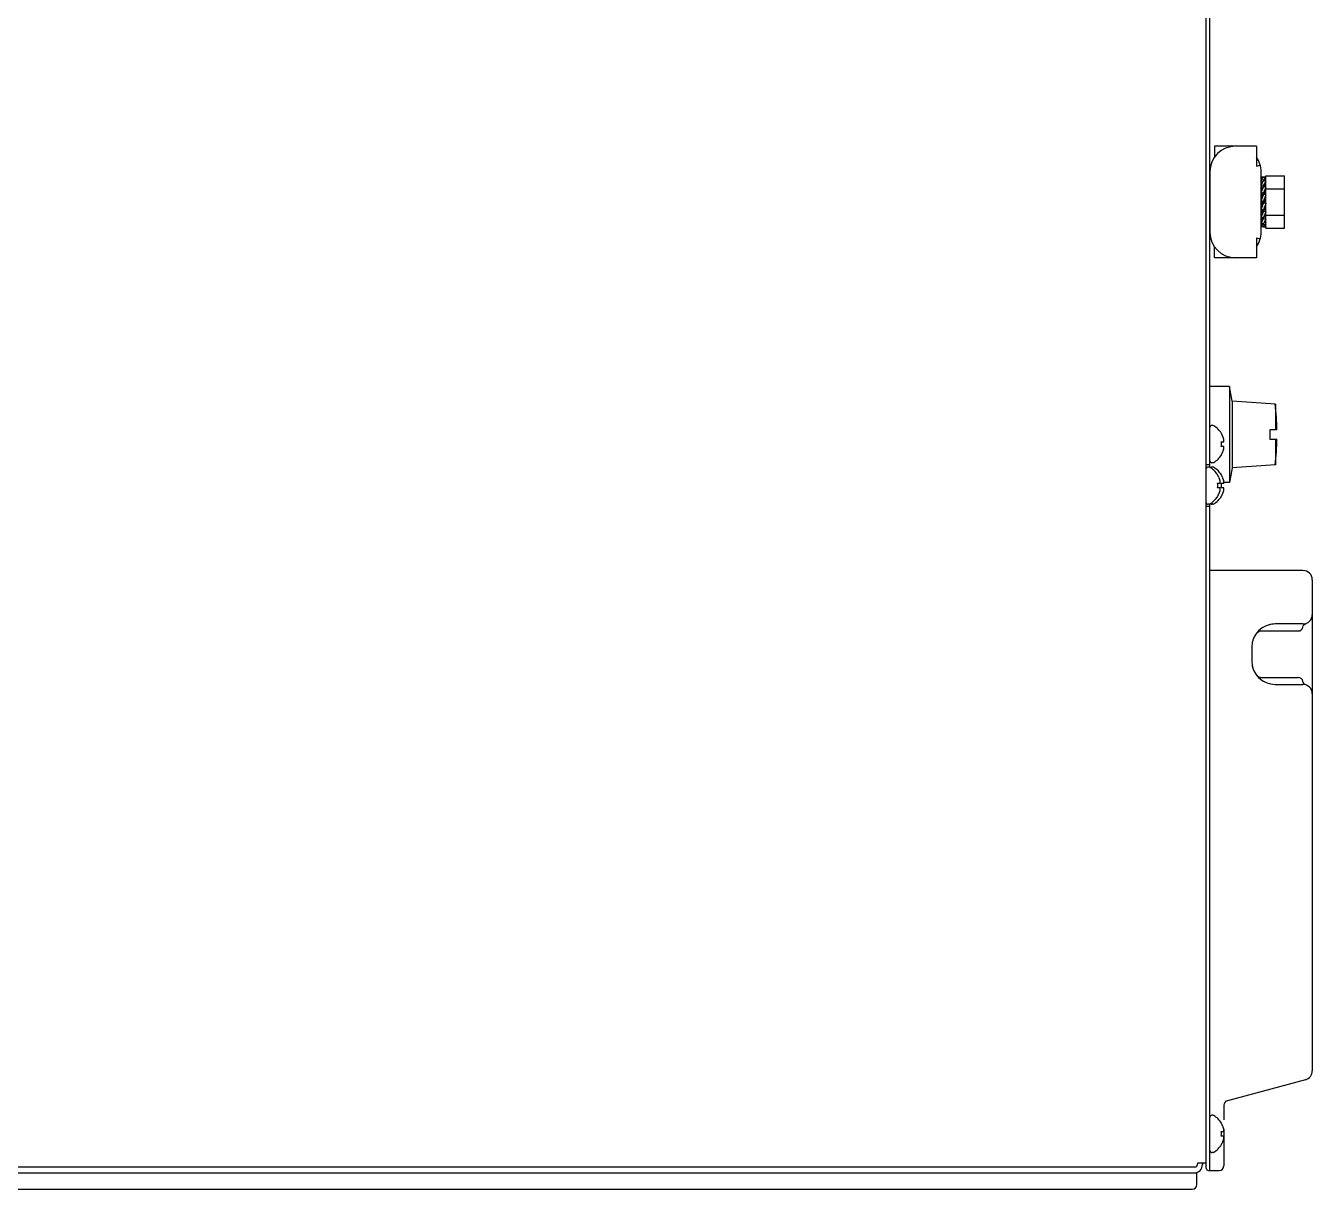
# Model space of a CAD drawing. Header units: millimetres. Extents: x -10733 to -5990, y 4258 to 7122.
# Drawn here: x -8939.8 to -8663.2, y 5611.4 to 5861.6 of the extents above; entities that cross this region are included whole.
import ezdxf

# ---------------------------------------------------------------- set-up
doc = ezdxf.new("R2010")
doc.units = ezdxf.units.MM
doc.header["$LTSCALE"] = 346.5
doc.layers.get('0').update_dxf_attribs({"linetype": 'CONTINUOUS'})
doc.layers.add('GEOM', color=7, linetype='CONTINUOUS')

msp = doc.modelspace()

# ---------------------------------------------------------------- linework, layer by layer
at = {"color": 7, "linetype": 'Continuous'}
for p, q in [((-8686.04, 5616.3), (-8686.04, 6092.8)), ((-8685.24, 5766.64), (-8685.24, 5872.4)), ((-8684.24, 5835.7), (-8684.24, 5833.36)), ((-8675.24, 5835.7), (-8684.24, 5835.7)), ((-8675.24, 5835.7), (-8675.24, 5831.42)), ((-8675.24, 5831.42), (-8674.43, 5831.64)), ((-8685.24, 5830.2), (-8685.24, 5817.2)), ((-8674.24, 5817.2), (-8674.24, 5830.2)), ((-8673.25, 5829.05), (-8674.23, 5829.05)), ((-8673.72, 5829), (-8674.23, 5828.51)), ((-8674.23, 5828.51), (-8673.76, 5828.45)), ((-8673.72, 5828.3), (-8674.23, 5827.4)), ((-8674.23, 5828.19), (-8674.17, 5828.21)), ((-8673.25, 5828.94), (-8673.76, 5828.45)), ((-8673.25, 5828.19), (-8673.76, 5827.29)), ((-8673.72, 5829), (-8673.25, 5828.94)), ((-8673.72, 5828.3), (-8673.25, 5828.19)), ((-8673.25, 5827.4), (-8673.42, 5827.7)), ((-8673.25, 5828.51), (-8673.34, 5828.59)), ((-8673.24, 5818.05), (-8673.24, 5829.35)), ((-8673.24, 5829.35), (-8669.24, 5829.35)), ((-8669.24, 5818.05), (-8669.24, 5829.35)), ((-8674.24, 5826.7), (-8673.99, 5826.7)), ((-8674.23, 5827.4), (-8673.76, 5827.29)), ((-8673.72, 5827.06), (-8674.23, 5825.84)), ((-8674.23, 5826.91), (-8674.09, 5826.95)), ((-8674.22, 5826.85), (-8674.23, 5826.91)), ((-8674.23, 5825.84), (-8673.76, 5825.69)), ((-8673.72, 5825.4), (-8674.23, 5824.02)), ((-8674.16, 5826.7), (-8674.22, 5826.85)), ((-8673.99, 5826.64), (-8673.99, 5826.71)), ((-8673.99, 5826.71), (-8673.97, 5826.71)), ((-8673.99, 5826.67), (-8673.99, 5826.7)), ((-8673.99, 5826.67), (-8673.98, 5826.67)), ((-8673.99, 5826.41), (-8673.99, 5826.64)), ((-8673.99, 5825.28), (-8673.99, 5825.32)), ((-8673.99, 5825.24), (-8673.99, 5825.32)), ((-8673.99, 5825.32), (-8673.87, 5825.32)), ((-8673.99, 5825.28), (-8673.95, 5825.28)), ((-8673.99, 5824.67), (-8673.99, 5825.24)), ((-8673.25, 5826.91), (-8673.76, 5825.69)), ((-8673.25, 5825.24), (-8673.76, 5823.85)), ((-8673.72, 5827.06), (-8673.25, 5826.91)), ((-8673.72, 5825.4), (-8673.25, 5825.24)), ((-8673.64, 5827.05), (-8673.67, 5827.11)), ((-8673.49, 5826.98), (-8673.49, 5827.26)), ((-8673.49, 5826.98), (-8673.49, 5827.18)), ((-8673.49, 5825.97), (-8673.49, 5825.32)), ((-8673.49, 5825.32), (-8673.49, 5825.97)), ((-8673.32, 5826.7), (-8673.24, 5826.7)), ((-8673.26, 5826.85), (-8673.25, 5826.91)), ((-8673.24, 5826.52), (-8669.24, 5826.52)), ((-8674.23, 5824.02), (-8673.76, 5823.85)), ((-8673.72, 5823.55), (-8674.23, 5822.16)), ((-8674.23, 5822.16), (-8673.76, 5821.99)), ((-8673.99, 5823.7), (-8673.99, 5823.75)), ((-8673.99, 5823.65), (-8673.99, 5823.74)), ((-8673.99, 5823.74), (-8673.49, 5823.74)), ((-8673.99, 5823.7), (-8673.49, 5823.7)), ((-8673.99, 5822.91), (-8673.99, 5823.65)), ((-8673.99, 5823.65), (-8673.49, 5823.65)), ((-8673.99, 5822.07), (-8673.99, 5821.42)), ((-8673.25, 5823.38), (-8673.76, 5821.99)), ((-8673.72, 5823.55), (-8673.25, 5823.38)), ((-8673.54, 5822.12), (-8673.49, 5822.12)), ((-8673.49, 5823.7), (-8673.49, 5824.49)), ((-8673.49, 5823.65), (-8673.49, 5824.49)), ((-8673.49, 5823.65), (-8673.49, 5823.65)), ((-8673.49, 5822.12), (-8673.49, 5822.72)), ((-8673.49, 5822.07), (-8673.49, 5822.72)), ((-8674.24, 5820.7), (-8674.16, 5820.7)), ((-8673.72, 5821.71), (-8674.23, 5820.49)), ((-8674.22, 5820.55), (-8674.23, 5820.49)), ((-8674.23, 5820.49), (-8673.76, 5820.34)), ((-8673.72, 5820.11), (-8674.23, 5819.2)), ((-8674.06, 5819.69), (-8674.23, 5820)), ((-8674.19, 5819.39), (-8674.12, 5819.54)), ((-8674.12, 5819.54), (-8674.05, 5819.74)), ((-8673.99, 5820.41), (-8673.99, 5820.21)), ((-8673.87, 5820.37), (-8673.83, 5820.32)), ((-8673.25, 5821.56), (-8673.76, 5820.34)), ((-8673.25, 5820), (-8673.76, 5819.09)), ((-8673.72, 5821.71), (-8673.25, 5821.56)), ((-8673.72, 5820.11), (-8673.25, 5820)), ((-8673.61, 5822.07), (-8673.49, 5822.07)), ((-8673.51, 5820.69), (-8673.49, 5820.69)), ((-8673.5, 5820.73), (-8673.49, 5820.73)), ((-8673.49, 5820.73), (-8673.49, 5820.98)), ((-8673.49, 5820.69), (-8673.49, 5820.98)), ((-8673.49, 5820.7), (-8673.24, 5820.7)), ((-8673.42, 5819.69), (-8673.41, 5819.65)), ((-8673.39, 5820.44), (-8673.25, 5820.49)), ((-8673.32, 5820.7), (-8673.31, 5820.67)), ((-8673.31, 5820.67), (-8673.26, 5820.55)), ((-8673.26, 5820.55), (-8673.25, 5820.49)), ((-8673.24, 5820.87), (-8669.24, 5820.87)), ((-8674.23, 5819.2), (-8673.76, 5819.09)), ((-8673.72, 5818.94), (-8674.23, 5818.46)), ((-8674.15, 5818.8), (-8674.23, 5818.88)), ((-8674.23, 5818.46), (-8673.76, 5818.4)), ((-8673.72, 5818.35), (-8674.23, 5818.35)), ((-8673.25, 5818.88), (-8673.76, 5818.4)), ((-8673.72, 5818.94), (-8673.25, 5818.88)), ((-8673.72, 5818.35), (-8673.25, 5818.35)), ((-8673.31, 5819.19), (-8673.25, 5819.2)), ((-8673.24, 5818.05), (-8669.24, 5818.05)), ((-8684.24, 5811.7), (-8684.24, 5814.04)), ((-8675.24, 5815.97), (-8675.24, 5811.7)), ((-8675.24, 5815.97), (-8674.43, 5815.75)), ((-8675.24, 5811.7), (-8684.24, 5811.7)), ((-8681.04, 5784.03), (-8685.24, 5784.03)), ((-8681.04, 5784.03), (-8681.04, 5763.37)), ((-8680.48, 5780.85), (-8681.04, 5784.03)), ((-8671.18, 5780.2), (-8680.48, 5780.85)), ((-8680.48, 5780.85), (-8680.48, 5766.55)), ((-8671.18, 5780.2), (-8671.18, 5774.7)), ((-8684.64, 5775.63), (-8684.84, 5775.63)), ((-8682.8, 5773.93), (-8682.76, 5773.93)), ((-8670.85, 5774.7), (-8672.35, 5774.7)), ((-8672.35, 5774.7), (-8672.35, 5772.7)), ((-8672.35, 5772.7), (-8670.85, 5772.7)), ((-8671.18, 5772.7), (-8671.18, 5767.2)), ((-8682.8, 5772.13), (-8682.25, 5772.13)), ((-8682.25, 5771.13), (-8682.8, 5771.13)), ((-8685.24, 5767.2), (-8686.04, 5767.2)), ((-8684.64, 5767.63), (-8684.84, 5767.63)), ((-8682.76, 5769.33), (-8682.8, 5769.33)), ((-8671.18, 5767.2), (-8680.48, 5766.55)), ((-8685.44, 5766.7), (-8685.64, 5766.7)), ((-8684.64, 5766.7), (-8684.84, 5766.7)), ((-8683.6, 5765), (-8683.56, 5765)), ((-8682.8, 5765), (-8682.76, 5765)), ((-8680.48, 5766.55), (-8681.04, 5763.37)), ((-8683.6, 5763.2), (-8683.05, 5763.2)), ((-8683.05, 5762.2), (-8683.6, 5762.2)), ((-8682.8, 5763.2), (-8682.25, 5763.2)), ((-8682.25, 5762.2), (-8682.8, 5762.2)), ((-8681.04, 5763.37), (-8682.23, 5763.37)), ((-8685.44, 5758.7), (-8685.64, 5758.7)), ((-8685.24, 5615.45), (-8685.24, 5758.75)), ((-8684.64, 5758.7), (-8684.84, 5758.7)), ((-8683.56, 5760.4), (-8683.6, 5760.4)), ((-8682.76, 5760.4), (-8682.8, 5760.4)), ((-8685.24, 5758.2), (-8686.04, 5758.2)), ((-8665.24, 5744.45), (-8685.24, 5744.45)), ((-8663.24, 5742.45), (-8663.24, 5734.95)), ((-8675.14, 5731.08), (-8674.75, 5731.37)), ((-8674.75, 5731.37), (-8674.36, 5731.45)), ((-8674.36, 5731.45), (-8666.24, 5731.45)), ((-8665.24, 5732.95), (-8671.24, 5732.95)), ((-8665.26, 5732.28), (-8665.18, 5732.53)), ((-8665.18, 5732.53), (-8664.93, 5732.86)), ((-8664.93, 5732.86), (-8664.59, 5733.06)), ((-8676.24, 5727.95), (-8676.24, 5724.95)), ((-8674.75, 5721.53), (-8675.14, 5721.82)), ((-8674.36, 5721.45), (-8674.75, 5721.53)), ((-8674.36, 5721.45), (-8666.24, 5721.45)), ((-8671.24, 5719.95), (-8665.24, 5719.95)), ((-8665.18, 5720.37), (-8665.26, 5720.62)), ((-8663.24, 5717.95), (-8663.24, 5680.48)), ((-8663.24, 5680.48), (-8663.24, 5672.41)), ((-8663.24, 5672.41), (-8663.24, 5636.88)), ((-8664.72, 5634.95), (-8681.5, 5630.45)), ((-8682.24, 5629.48), (-8682.24, 5626.3)), ((-8684.64, 5627.3), (-8684.84, 5627.3)), ((-8682.8, 5625.6), (-8682.76, 5625.6)), ((-8682.8, 5623.8), (-8682.25, 5623.8)), ((-8682.24, 5624.3), (-8682.24, 5616.45)), ((-8682.24, 5623.8), (-8682.24, 5622.8)), ((-8682.25, 5622.8), (-8682.8, 5622.8)), ((-8682.76, 5621), (-8682.8, 5621)), ((-8684.64, 5619.3), (-8684.84, 5619.3)), ((-9240.16, 5616.2), (-8688.23, 5616.2)), ((-9216.04, 5614.9), (-8688.04, 5614.9)), ((-9185.74, 5614.9), (-8688.64, 5614.9)), ((-8688.04, 5612.4), (-8688.04, 5614.9)), ((-8687.82, 5617.1), (-8686.04, 5617.1)), ((-8686.84, 5617.1), (-8686.84, 5616.7)), ((-8686.04, 5615.95), (-8686.04, 5616.3)), ((-8685.54, 5615.45), (-8683.24, 5615.45))]:
    msp.add_line(p, q, dxfattribs=at)
msp.add_line((-9215.04, 5611.4), (-8689.04, 5611.4))
for points in [[(-8674.06, 5827.7), (-8674.12, 5827.86), (-8674.19, 5828)], [(-8673.39, 5828.49), (-8673.39, 5828.48), (-8673.4, 5828.46), (-8673.41, 5828.43), (-8673.43, 5828.41), (-8673.44, 5828.38), (-8673.44, 5828.36), (-8673.45, 5828.34), (-8673.46, 5828.31), (-8673.46, 5828.29), (-8673.47, 5828.27), (-8673.47, 5828.25)], [(-8673.42, 5827.71), (-8673.45, 5827.62), (-8673.47, 5827.53)], [(-8673.29, 5828), (-8673.31, 5827.98), (-8673.35, 5827.89), (-8673.39, 5827.8), (-8673.42, 5827.71)], [(-8673.47, 5827.53), (-8673.48, 5827.43), (-8673.49, 5827.34), (-8673.49, 5827.26)], [(-8673.4, 5826.49), (-8673.46, 5826.31), (-8673.49, 5826.14), (-8673.49, 5825.97)], [(-8673.26, 5826.85), (-8673.32, 5826.69), (-8673.4, 5826.49)], [(-8674.22, 5820.55), (-8674.15, 5820.71), (-8674.08, 5820.91)], [(-8674.08, 5820.91), (-8674.02, 5821.1), (-8674, 5821.25), (-8673.99, 5821.42)], [(-8674.05, 5819.74), (-8674, 5819.96), (-8673.99, 5820.21)], [(-8673.41, 5819.65), (-8673.38, 5819.57), (-8673.34, 5819.49), (-8673.3, 5819.41), (-8673.29, 5819.39)], [(-8674.1, 5818.9), (-8674.04, 5819.04), (-8674.01, 5819.15)], [(-8664.59, 5719.84), (-8664.93, 5720.03), (-8665.18, 5720.37)]]:
    msp.add_lwpolyline(points, dxfattribs=at)
for centre, radius, start, end in [((-8679.74, 5830.2), 5.5, 90, 180), ((-8679.74, 5830.2), 5.5, 0, 35.0968), ((-8676.68, 5824.95), 3.7, 34.142, 34.6659), ((-8673.99, 5822.81), 0.831, 296.5767, 298.5596), ((-8677.44, 5817.8), 4.4, 34.552, 34.837), ((-8679.74, 5817.2), 5.5, 180, 270), ((-8679.74, 5817.2), 5.5, 324.9032, 0), ((-8672.84, 5818.73), 1.42, 160.9636, 162.7063), ((-8730.84, 5773.78), 60, 0.8737, 6.1375), ((-8684.84, 5775.23), 0.4, 90, 180), ((-8684.64, 5775.23), 0.4, 59.6988, 90), ((-8686.86, 5771.43), 4.8, 31.3727, 59.6988), ((-8686.85, 5771.44), 4.75, 28.9687, 31.5341), ((-8686.84, 5771.45), 4.75, 28.0074, 28.9684), ((-8686.84, 5771.45), 4.75, 26.6813, 28.0074), ((-8686.84, 5771.45), 4.74, 25.5402, 26.6812), ((-8686.84, 5771.45), 4.74, 24.5722, 25.5402), ((-8686.83, 5771.45), 4.73, 23.3175, 24.5722), ((-8686.83, 5771.45), 4.73, 22.5474, 23.3174), ((-8686.82, 5771.46), 4.72, 21.0025, 22.5476), ((-8686.81, 5771.46), 4.72, 20.5181, 21.0023), ((-8686.8, 5771.46), 4.7, 18.4656, 20.5187), ((-8686.78, 5771.47), 4.68, 17.3773, 18.465), ((-8686.77, 5771.48), 4.67, 16.3949, 17.3772), ((-8686.74, 5771.48), 4.64, 14.3176, 16.3964), ((-8684.23, 5772.38), 2.01, 5.1401, 7.2744), ((-8684.21, 5772.38), 1.98, 4.2856, 5.1372), ((-8684.2, 5772.38), 1.97, 3.0233, 4.286), ((-8684.19, 5772.38), 1.96, 1.9964, 3.0228), ((-8684.18, 5772.38), 1.95, 0.9261, 1.9964), ((-8684.18, 5772.38), 1.95, 358.8459, 0.9258), ((-8684.18, 5772.38), 1.96, 357.6234, 358.8455), ((-8684.19, 5772.38), 1.96, 356.7841, 357.6235), ((-8730.84, 5773.61), 60, 353.8625, 359.1263), ((-8686.55, 5771.63), 3.79, 0.0089, 7.5987), ((-8686.55, 5771.63), 3.79, 352.4013, 359.9911), ((-8686.84, 5771.82), 4.75, 331.0316, 331.9926), ((-8686.84, 5771.81), 4.75, 331.9926, 333.3187), ((-8686.84, 5771.81), 4.74, 333.3188, 334.4598), ((-8686.84, 5771.81), 4.74, 334.4598, 335.4278), ((-8686.83, 5771.81), 4.73, 335.4278, 336.6825), ((-8686.83, 5771.81), 4.73, 336.6826, 337.4526), ((-8686.82, 5771.8), 4.72, 337.4524, 338.9975), ((-8686.81, 5771.8), 4.72, 338.9977, 339.4819), ((-8686.8, 5771.8), 4.7, 339.4813, 341.5344), ((-8686.78, 5771.79), 4.68, 341.535, 342.6227), ((-8686.77, 5771.79), 4.67, 342.6228, 343.6051), ((-8686.74, 5771.78), 4.64, 343.6036, 345.6824), ((-8684.24, 5772.38), 2.01, 352.7259, 354.7415), ((-8684.24, 5770.88), 2.01, 5.2585, 7.2741), ((-8684.23, 5770.88), 2.01, 352.7256, 354.8598), ((-8684.2, 5772.38), 1.97, 355.3984, 356.7833), ((-8684.21, 5772.38), 1.98, 354.7442, 355.3991), ((-8684.21, 5770.88), 1.98, 4.6009, 5.2558), ((-8684.2, 5770.88), 1.97, 3.2167, 4.6016), ((-8684.21, 5770.88), 1.98, 354.8627, 355.7144), ((-8684.19, 5770.88), 1.96, 2.3765, 3.2159), ((-8684.18, 5770.88), 1.95, 1.1545, 2.3767), ((-8684.18, 5770.88), 1.95, 359.0741, 1.1541), ((-8684.18, 5770.88), 1.95, 358.0037, 359.0738), ((-8684.19, 5770.88), 1.96, 356.9771, 358.0037), ((-8684.2, 5770.88), 1.97, 355.714, 356.9766), ((-8684.84, 5768.03), 0.4, 180, 270), ((-8684.64, 5768.03), 0.4, 270, 300.3012), ((-8686.86, 5771.83), 4.8, 300.3012, 328.6273), ((-8686.85, 5771.82), 4.75, 328.4659, 331.0313), ((-8685.64, 5766.3), 0.4, 90, 180), ((-8685.44, 5766.3), 0.4, 59.6988, 90), ((-8687.66, 5762.5), 4.8, 31.3727, 59.6988), ((-8684.84, 5766.3), 0.4, 90, 136.7448), ((-8684.64, 5766.3), 0.4, 59.6988, 90), ((-8686.86, 5762.5), 4.8, 31.3727, 59.6988), ((-8687.65, 5762.51), 4.75, 28.9687, 31.5341), ((-8687.64, 5762.51), 4.75, 28.0074, 28.9684), ((-8687.64, 5762.51), 4.75, 26.6813, 28.0074), ((-8687.64, 5762.52), 4.74, 25.5402, 26.6812), ((-8687.64, 5762.52), 4.74, 24.5722, 25.5402), ((-8687.63, 5762.52), 4.73, 23.3175, 24.5722), ((-8687.63, 5762.52), 4.73, 22.5474, 23.3174), ((-8687.62, 5762.52), 4.72, 21.0025, 22.5476), ((-8687.61, 5762.53), 4.72, 20.5181, 21.0023), ((-8687.6, 5762.53), 4.7, 18.4656, 20.5187), ((-8687.58, 5762.54), 4.68, 17.3773, 18.465), ((-8686.85, 5762.51), 4.75, 28.9687, 31.5341), ((-8686.84, 5762.51), 4.75, 28.0074, 28.9684), ((-8686.84, 5762.51), 4.75, 26.6813, 28.0074), ((-8686.84, 5762.52), 4.74, 25.5402, 26.6812), ((-8686.84, 5762.52), 4.74, 24.5722, 25.5402), ((-8686.83, 5762.52), 4.73, 23.3175, 24.5722), ((-8686.83, 5762.52), 4.73, 22.5474, 23.3174), ((-8686.82, 5762.52), 4.72, 21.0025, 22.5476), ((-8686.81, 5762.53), 4.72, 20.5181, 21.0023), ((-8686.8, 5762.53), 4.7, 18.4656, 20.5187), ((-8686.78, 5762.54), 4.68, 17.3773, 18.465), ((-8687.35, 5762.7), 3.79, 0.0089, 7.5987), ((-8687.35, 5762.7), 3.79, 352.4013, 359.9911), ((-8687.6, 5762.86), 4.7, 339.4813, 341.5344), ((-8687.58, 5762.86), 4.68, 341.535, 342.6227), ((-8687.57, 5762.54), 4.67, 16.3949, 17.3772), ((-8687.57, 5762.85), 4.67, 342.6228, 343.6051), ((-8687.54, 5762.55), 4.64, 14.3176, 16.3964), ((-8687.54, 5762.84), 4.64, 343.6036, 345.6824), ((-8685.03, 5763.44), 2.01, 5.1401, 7.2744), ((-8685.04, 5763.45), 2.01, 352.7259, 354.7415), ((-8685.04, 5761.94), 2.01, 5.2585, 7.2741), ((-8685.03, 5761.95), 2.01, 352.7256, 354.8598), ((-8685.01, 5763.45), 1.98, 4.2856, 5.1372), ((-8685, 5763.45), 1.97, 355.3984, 356.7833), ((-8685.01, 5763.45), 1.98, 354.7442, 355.3991), ((-8685.01, 5761.95), 1.98, 4.6009, 5.2558), ((-8685, 5761.95), 1.97, 3.2167, 4.6016), ((-8685.01, 5761.95), 1.98, 354.8627, 355.7144), ((-8685, 5763.45), 1.97, 3.0233, 4.286), ((-8684.99, 5763.45), 1.96, 1.9964, 3.0228), ((-8684.98, 5763.45), 1.95, 0.9261, 1.9964), ((-8684.98, 5763.45), 1.95, 358.8459, 0.9258), ((-8684.98, 5763.45), 1.96, 357.6234, 358.8455), ((-8684.99, 5763.45), 1.96, 356.7841, 357.6235), ((-8684.99, 5761.95), 1.96, 2.3765, 3.2159), ((-8684.98, 5761.95), 1.95, 1.1545, 2.3767), ((-8684.98, 5761.95), 1.95, 359.0741, 1.1541), ((-8684.98, 5761.95), 1.95, 358.0037, 359.0738), ((-8684.99, 5761.95), 1.96, 356.9771, 358.0037), ((-8685, 5761.95), 1.97, 355.714, 356.9766), ((-8686.55, 5762.7), 3.79, 0.0089, 7.5987), ((-8686.55, 5762.7), 3.79, 352.4013, 359.9911), ((-8686.8, 5762.86), 4.7, 339.4813, 341.5344), ((-8686.78, 5762.86), 4.68, 341.535, 342.6227), ((-8686.77, 5762.54), 4.67, 16.3949, 17.3772), ((-8686.77, 5762.85), 4.67, 342.6228, 343.6051), ((-8686.74, 5762.55), 4.64, 14.3176, 16.3964), ((-8686.74, 5762.84), 4.64, 343.6036, 345.6824), ((-8684.23, 5763.44), 2.01, 5.1401, 7.2744), ((-8684.24, 5763.45), 2.01, 352.7259, 354.7415), ((-8684.24, 5761.94), 2.01, 5.2585, 7.2741), ((-8684.23, 5761.95), 2.01, 352.7256, 354.8598), ((-8684.21, 5763.45), 1.98, 4.2856, 5.1372), ((-8684.2, 5763.45), 1.97, 355.3984, 356.7833), ((-8684.21, 5763.45), 1.98, 354.7442, 355.3991), ((-8684.21, 5761.95), 1.98, 4.6009, 5.2558), ((-8684.2, 5761.95), 1.97, 3.2167, 4.6016), ((-8684.21, 5761.95), 1.98, 354.8627, 355.7144), ((-8684.2, 5763.45), 1.97, 3.0233, 4.286), ((-8684.19, 5763.45), 1.96, 1.9964, 3.0228), ((-8684.18, 5763.45), 1.95, 0.9261, 1.9964), ((-8684.18, 5763.45), 1.95, 358.8459, 0.9258), ((-8684.18, 5763.45), 1.96, 357.6234, 358.8455), ((-8684.19, 5763.45), 1.96, 356.7841, 357.6235), ((-8684.19, 5761.95), 1.96, 2.3765, 3.2159), ((-8684.18, 5761.95), 1.95, 1.1545, 2.3767), ((-8684.18, 5761.95), 1.95, 359.0741, 1.1541), ((-8684.18, 5761.95), 1.95, 358.0037, 359.0738), ((-8684.19, 5761.95), 1.96, 356.9771, 358.0037), ((-8684.2, 5761.95), 1.97, 355.714, 356.9766), ((-8685.64, 5759.1), 0.4, 180, 270), ((-8685.44, 5759.1), 0.4, 270, 300.3012), ((-8687.66, 5762.9), 4.8, 300.3012, 328.6273), ((-8684.84, 5759.1), 0.4, 223.2552, 270), ((-8684.64, 5759.1), 0.4, 270, 300.3012), ((-8686.86, 5762.9), 4.8, 300.3012, 328.6273), ((-8687.65, 5762.88), 4.75, 328.4659, 331.0313), ((-8687.64, 5762.88), 4.75, 331.0316, 331.9926), ((-8687.64, 5762.88), 4.75, 331.9926, 333.3187), ((-8687.64, 5762.88), 4.74, 333.3188, 334.4598), ((-8687.64, 5762.88), 4.74, 334.4598, 335.4278), ((-8687.63, 5762.88), 4.73, 335.4278, 336.6825), ((-8687.63, 5762.87), 4.73, 336.6826, 337.4526), ((-8687.62, 5762.87), 4.72, 337.4524, 338.9975), ((-8687.61, 5762.87), 4.72, 338.9977, 339.4819), ((-8686.85, 5762.88), 4.75, 328.4659, 331.0313), ((-8686.84, 5762.88), 4.75, 331.0316, 331.9926), ((-8686.84, 5762.88), 4.75, 331.9926, 333.3187), ((-8686.84, 5762.88), 4.74, 333.3188, 334.4598), ((-8686.84, 5762.88), 4.74, 334.4598, 335.4278), ((-8686.83, 5762.88), 4.73, 335.4278, 336.6825), ((-8686.83, 5762.87), 4.73, 336.6826, 337.4526), ((-8686.82, 5762.87), 4.72, 337.4524, 338.9975), ((-8686.81, 5762.87), 4.72, 338.9977, 339.4819), ((-8665.24, 5742.45), 2, 0, 90), ((-8665.24, 5734.95), 2, 270, 0), ((-8671.24, 5727.95), 5, 90, 180), ((-8666.24, 5732.45), 1, 270, 350.255), ((-8671.24, 5724.95), 5, 180, 270), ((-8666.24, 5720.45), 1, 9.745, 90), ((-8665.24, 5717.95), 2, 0, 90), ((-8665.24, 5636.88), 2, 285, 0), ((-8681.24, 5629.48), 1, 105, 180), ((-8684.84, 5626.9), 0.4, 90, 180), ((-8684.64, 5626.9), 0.4, 59.6988, 90), ((-8686.86, 5623.1), 4.8, 31.3727, 59.6988), ((-8686.85, 5623.11), 4.75, 28.9687, 31.5341), ((-8686.55, 5623.3), 3.79, 0.0089, 7.5987), ((-8686.55, 5623.3), 3.79, 352.4013, 359.9911), ((-8686.84, 5623.11), 4.75, 28.0074, 28.9684), ((-8686.84, 5623.11), 4.75, 26.6813, 28.0074), ((-8686.84, 5623.12), 4.74, 25.5402, 26.6812), ((-8686.84, 5623.12), 4.74, 24.5722, 25.5402), ((-8686.83, 5623.12), 4.73, 23.3175, 24.5722), ((-8686.83, 5623.12), 4.73, 22.5474, 23.3174), ((-8686.82, 5623.12), 4.72, 21.0025, 22.5476), ((-8686.81, 5623.13), 4.72, 20.5181, 21.0023), ((-8686.8, 5623.13), 4.7, 18.4656, 20.5187), ((-8686.78, 5623.14), 4.68, 17.3773, 18.465), ((-8686.77, 5623.14), 4.67, 16.3949, 17.3772), ((-8686.74, 5623.15), 4.64, 14.3176, 16.3964), ((-8684.23, 5624.04), 2.01, 5.1401, 7.2744), ((-8684.24, 5624.05), 2.01, 352.7259, 354.7415), ((-8684.21, 5624.05), 1.98, 4.2856, 5.1372), ((-8684.2, 5624.05), 1.97, 355.3984, 356.7833), ((-8684.21, 5624.05), 1.98, 354.7442, 355.3991), ((-8684.2, 5624.05), 1.97, 3.0233, 4.286), ((-8684.19, 5624.05), 1.96, 1.9964, 3.0228), ((-8684.18, 5624.05), 1.95, 0.9261, 1.9964), ((-8684.18, 5624.05), 1.95, 358.8459, 0.9258), ((-8684.18, 5624.05), 1.96, 357.6234, 358.8455), ((-8684.19, 5624.05), 1.96, 356.7841, 357.6235), ((-8686.86, 5623.5), 4.8, 300.3012, 328.6273), ((-8686.85, 5623.48), 4.75, 328.4659, 331.0313), ((-8686.84, 5623.48), 4.75, 331.0316, 331.9926), ((-8686.84, 5623.48), 4.75, 331.9926, 333.3187), ((-8686.84, 5623.48), 4.74, 333.3188, 334.4598), ((-8686.84, 5623.48), 4.74, 334.4598, 335.4278), ((-8686.83, 5623.48), 4.73, 335.4278, 336.6825), ((-8686.83, 5623.47), 4.73, 336.6826, 337.4526), ((-8686.82, 5623.47), 4.72, 337.4524, 338.9975), ((-8686.81, 5623.47), 4.72, 338.9977, 339.4819), ((-8686.8, 5623.46), 4.7, 339.4813, 341.5344), ((-8686.78, 5623.46), 4.68, 341.535, 342.6227), ((-8686.77, 5623.45), 4.67, 342.6228, 343.6051), ((-8686.74, 5623.44), 4.64, 343.6036, 345.6824), ((-8684.24, 5622.54), 2.01, 5.2585, 7.2741), ((-8684.23, 5622.55), 2.01, 352.7256, 354.8598), ((-8684.21, 5622.55), 1.98, 4.6009, 5.2558), ((-8684.2, 5622.55), 1.97, 3.2167, 4.6016), ((-8684.21, 5622.55), 1.98, 354.8627, 355.7144), ((-8684.19, 5622.55), 1.96, 2.3765, 3.2159), ((-8684.18, 5622.55), 1.95, 1.1545, 2.3767), ((-8684.18, 5622.55), 1.95, 359.0741, 1.1541), ((-8684.18, 5622.55), 1.95, 358.0037, 359.0738), ((-8684.19, 5622.55), 1.96, 356.9771, 358.0037), ((-8684.2, 5622.55), 1.97, 355.714, 356.9766), ((-8684.84, 5619.7), 0.4, 180, 270), ((-8684.64, 5619.7), 0.4, 270, 300.3012), ((-8688.64, 5616.7), 1.8, 270, 0), ((-8685.54, 5615.95), 0.5, 180, 270), ((-8683.24, 5616.45), 1, 270, 0), ((-8689.04, 5612.4), 1, 270, 0)]:
    msp.add_arc(centre, radius, start, end, dxfattribs=at)
for points in [[(-8674.22, 5828.94), (-8674.23, 5828.97), (-8674.23, 5829.01), (-8674.23, 5829.05)], [(-8674.17, 5828.21), (-8674.21, 5828.31), (-8674.23, 5828.41), (-8674.23, 5828.51)], [(-8674.13, 5828.61), (-8674.17, 5828.72), (-8674.21, 5828.83), (-8674.22, 5828.94)], [(-8674.03, 5827.76), (-8674.08, 5827.84), (-8674.15, 5827.92), (-8674.19, 5828)], [(-8674.01, 5827.8), (-8674.05, 5827.94), (-8674.13, 5828.07), (-8674.17, 5828.21)], [(-8673.39, 5828.49), (-8673.37, 5828.52), (-8673.35, 5828.56), (-8673.33, 5828.59)], [(-8673.31, 5828.21), (-8673.27, 5828.31), (-8673.25, 5828.41), (-8673.25, 5828.51)], [(-8673.26, 5828.94), (-8673.25, 5828.97), (-8673.25, 5829.01), (-8673.25, 5829.05)], [(-8674.15, 5826.76), (-8674.18, 5826.78), (-8674.21, 5826.81), (-8674.22, 5826.85)], [(-8674.05, 5826.7), (-8674.09, 5826.72), (-8674.12, 5826.74), (-8674.15, 5826.76)], [(-8673.99, 5826.62), (-8673.99, 5826.65), (-8673.98, 5826.68), (-8673.97, 5826.71)], [(-8673.95, 5825.28), (-8673.94, 5825.29), (-8673.92, 5825.29), (-8673.91, 5825.3)], [(-8673.91, 5825.3), (-8673.9, 5825.31), (-8673.88, 5825.32), (-8673.87, 5825.32)], [(-8673.53, 5822.12), (-8673.55, 5822.11), (-8673.57, 5822.09), (-8673.59, 5822.08)], [(-8673.49, 5820.77), (-8673.49, 5820.74), (-8673.5, 5820.71), (-8673.51, 5820.69)], [(-8673.46, 5819.63), (-8673.4, 5819.55), (-8673.34, 5819.48), (-8673.29, 5819.39)], [(-8673.43, 5820.7), (-8673.39, 5820.67), (-8673.35, 5820.65), (-8673.32, 5820.62)], [(-8673.32, 5820.62), (-8673.3, 5820.6), (-8673.27, 5820.58), (-8673.26, 5820.55)], [(-8674.19, 5819.15), (-8674.21, 5819.06), (-8674.23, 5818.97), (-8674.23, 5818.88)], [(-8674.22, 5818.46), (-8674.23, 5818.42), (-8674.23, 5818.38), (-8674.23, 5818.35)], [(-8674.1, 5818.9), (-8674.11, 5818.87), (-8674.13, 5818.84), (-8674.15, 5818.8)], [(-8673.36, 5818.78), (-8673.31, 5818.68), (-8673.27, 5818.57), (-8673.26, 5818.46)], [(-8673.31, 5819.19), (-8673.27, 5819.09), (-8673.25, 5818.99), (-8673.25, 5818.88)], [(-8673.26, 5818.46), (-8673.25, 5818.42), (-8673.25, 5818.38), (-8673.25, 5818.35)]]:
    msp.add_open_spline(points, degree=3, dxfattribs=at)
for points, knots in [([(-8674.15, 5828.59), (-8674.16, 5828.62), (-8674.21, 5828.73), (-8674.23, 5828.85), (-8674.23, 5828.94)], [0, 0, 0, 0, 0.243527, 1, 1, 1, 1]), ([(-8674.19, 5828), (-8674.21, 5828.05), (-8674.23, 5828.11), (-8674.23, 5828.18), (-8674.23, 5828.19)], [0, 0, 0, 0, 0.735801, 1, 1, 1, 1]), ([(-8673.75, 5828.97), (-8673.75, 5828.98), (-8673.76, 5829), (-8673.76, 5829.03), (-8673.76, 5829.05)], [0, 0, 0, 0, 0.307876, 1, 1, 1, 1]), ([(-8673.71, 5828.3), (-8673.72, 5828.32), (-8673.74, 5828.37), (-8673.76, 5828.42), (-8673.76, 5828.45)], [0, 0, 0, 0, 0.333914, 1, 1, 1, 1]), ([(-8673.33, 5828.59), (-8673.32, 5828.62), (-8673.28, 5828.73), (-8673.25, 5828.85), (-8673.25, 5828.94)], [0, 0, 0, 0, 0.243423, 1, 1, 1, 1]), ([(-8673.29, 5828), (-8673.27, 5828.05), (-8673.25, 5828.11), (-8673.25, 5828.18), (-8673.25, 5828.19)], [0, 0, 0, 0, 0.735675, 1, 1, 1, 1]), ([(-8674.09, 5826.95), (-8674.11, 5826.99), (-8674.18, 5827.13), (-8674.23, 5827.28), (-8674.23, 5827.4)], [0, 0, 0, 0, 0.263741, 1, 1, 1, 1]), ([(-8673.99, 5825.32), (-8673.99, 5825.35), (-8674.01, 5825.39), (-8674.07, 5825.47), (-8674.14, 5825.58), (-8674.21, 5825.71), (-8674.23, 5825.8), (-8674.23, 5825.84)], [0, 0, 0, 0, 0.116261, 0.247957, 0.52371, 0.785178, 1, 1, 1, 1]), ([(-8673.99, 5826.7), (-8673.99, 5826.75), (-8674.03, 5826.83), (-8674.07, 5826.91), (-8674.09, 5826.95)], [0, 0, 0, 0, 0.487361, 1, 1, 1, 1]), ([(-8673.99, 5825.23), (-8673.99, 5825.23), (-8673.98, 5825.25), (-8673.96, 5825.27), (-8673.95, 5825.28)], [0, 0, 0, 0, 0.186456, 1, 1, 1, 1]), ([(-8673.97, 5826.71), (-8673.94, 5826.77), (-8673.86, 5826.87), (-8673.77, 5826.96), (-8673.74, 5827.01)], [0, 0, 0, 0, 0.564786, 1, 1, 1, 1]), ([(-8673.87, 5825.32), (-8673.83, 5825.34), (-8673.79, 5825.36), (-8673.73, 5825.39), (-8673.72, 5825.4)], [0, 0, 0, 0, 0.682265, 1, 1, 1, 1]), ([(-8673.67, 5827.11), (-8673.7, 5827.14), (-8673.73, 5827.2), (-8673.76, 5827.26), (-8673.76, 5827.29)], [0, 0, 0, 0, 0.632582, 1, 1, 1, 1]), ([(-8673.49, 5825.32), (-8673.49, 5825.37), (-8673.54, 5825.46), (-8673.65, 5825.55), (-8673.72, 5825.62), (-8673.76, 5825.67), (-8673.76, 5825.69)], [0, 0, 0, 0, 0.313522, 0.617979, 0.870369, 1, 1, 1, 1]), ([(-8673.39, 5826.95), (-8673.37, 5826.99), (-8673.31, 5827.13), (-8673.25, 5827.28), (-8673.25, 5827.4)], [0, 0, 0, 0, 0.263542, 1, 1, 1, 1]), ([(-8673.99, 5823.75), (-8673.99, 5823.76), (-8674.02, 5823.78), (-8674.07, 5823.83), (-8674.14, 5823.89), (-8674.2, 5823.95), (-8674.23, 5824), (-8674.23, 5824.02)], [0, 0, 0, 0, 0.103277, 0.247311, 0.560657, 0.83546, 1, 1, 1, 1]), ([(-8673.99, 5823.65), (-8673.99, 5823.62), (-8673.91, 5823.6), (-8673.85, 5823.59), (-8673.79, 5823.57), (-8673.75, 5823.56), (-8673.73, 5823.56), (-8673.72, 5823.55), (-8673.72, 5823.55)], [0, 0, 0, 0, 0.234215, 0.591078, 0.75691, 0.887891, 0.968257, 1, 1, 1, 1]), ([(-8673.99, 5822.07), (-8673.99, 5822.02), (-8673.94, 5821.93), (-8673.84, 5821.85), (-8673.76, 5821.78), (-8673.72, 5821.73), (-8673.72, 5821.71)], [0, 0, 0, 0, 0.31304, 0.617988, 0.870702, 1, 1, 1, 1]), ([(-8673.49, 5823.75), (-8673.49, 5823.77), (-8673.57, 5823.79), (-8673.63, 5823.81), (-8673.69, 5823.82), (-8673.73, 5823.83), (-8673.75, 5823.84), (-8673.76, 5823.84), (-8673.76, 5823.85)], [0, 0, 0, 0, 0.234722, 0.591057, 0.75759, 0.887532, 0.968178, 1, 1, 1, 1]), ([(-8673.49, 5822.17), (-8673.49, 5822.16), (-8673.5, 5822.14), (-8673.51, 5822.13), (-8673.53, 5822.12)], [0, 0, 0, 0, 0.191218, 1, 1, 1, 1]), ([(-8673.49, 5823.65), (-8673.49, 5823.63), (-8673.46, 5823.61), (-8673.42, 5823.57), (-8673.35, 5823.51), (-8673.29, 5823.44), (-8673.25, 5823.4), (-8673.25, 5823.38)], [0, 0, 0, 0, 0.102993, 0.246936, 0.559924, 0.835552, 1, 1, 1, 1]), ([(-8673.49, 5822.07), (-8673.49, 5822.05), (-8673.47, 5822.01), (-8673.42, 5821.92), (-8673.34, 5821.82), (-8673.28, 5821.69), (-8673.25, 5821.6), (-8673.25, 5821.56)], [0, 0, 0, 0, 0.116098, 0.247815, 0.523315, 0.785232, 1, 1, 1, 1]), ([(-8674.09, 5820.44), (-8674.11, 5820.4), (-8674.18, 5820.27), (-8674.23, 5820.11), (-8674.23, 5820)], [0, 0, 0, 0, 0.263741, 1, 1, 1, 1]), ([(-8674.19, 5819.39), (-8674.21, 5819.35), (-8674.23, 5819.28), (-8674.23, 5819.22), (-8674.23, 5819.2)], [0, 0, 0, 0, 0.735799, 1, 1, 1, 1]), ([(-8673.82, 5820.3), (-8673.79, 5820.26), (-8673.75, 5820.2), (-8673.72, 5820.13), (-8673.72, 5820.11)], [0, 0, 0, 0, 0.634587, 1, 1, 1, 1]), ([(-8673.61, 5822.07), (-8673.65, 5822.05), (-8673.69, 5822.03), (-8673.76, 5822.01), (-8673.76, 5821.99)], [0, 0, 0, 0, 0.681527, 1, 1, 1, 1]), ([(-8673.51, 5820.69), (-8673.54, 5820.62), (-8673.62, 5820.52), (-8673.71, 5820.43), (-8673.74, 5820.39)], [0, 0, 0, 0, 0.565636, 1, 1, 1, 1]), ([(-8673.49, 5820.69), (-8673.49, 5820.65), (-8673.45, 5820.56), (-8673.41, 5820.48), (-8673.39, 5820.44)], [0, 0, 0, 0, 0.486608, 1, 1, 1, 1]), ([(-8673.48, 5819.6), (-8673.45, 5819.53), (-8673.39, 5819.39), (-8673.33, 5819.26), (-8673.31, 5819.19)], [0, 0, 0, 0, 0.498988, 1, 1, 1, 1]), ([(-8673.39, 5820.44), (-8673.37, 5820.4), (-8673.31, 5820.27), (-8673.25, 5820.11), (-8673.25, 5820)], [0, 0, 0, 0, 0.263535, 1, 1, 1, 1]), ([(-8673.29, 5819.39), (-8673.27, 5819.35), (-8673.25, 5819.28), (-8673.25, 5819.22), (-8673.25, 5819.2)], [0, 0, 0, 0, 0.735675, 1, 1, 1, 1]), ([(-8674.15, 5818.8), (-8674.16, 5818.78), (-8674.21, 5818.67), (-8674.23, 5818.55), (-8674.23, 5818.46)], [0, 0, 0, 0, 0.243538, 1, 1, 1, 1]), ([(-8673.77, 5819.09), (-8673.76, 5819.08), (-8673.74, 5819.03), (-8673.72, 5818.98), (-8673.72, 5818.94)], [0, 0, 0, 0, 0.333104, 1, 1, 1, 1]), ([(-8673.74, 5818.43), (-8673.73, 5818.42), (-8673.72, 5818.39), (-8673.72, 5818.37), (-8673.72, 5818.35)], [0, 0, 0, 0, 0.309257, 1, 1, 1, 1]), ([(-8673.33, 5818.8), (-8673.32, 5818.78), (-8673.28, 5818.67), (-8673.25, 5818.55), (-8673.25, 5818.46)], [0, 0, 0, 0, 0.243421, 1, 1, 1, 1]), ([(-8688.23, 5616.2), (-8688.19, 5616.2), (-8688.13, 5616.26), (-8688.07, 5616.35), (-8688.02, 5616.47), (-8687.97, 5616.6), (-8687.9, 5616.81), (-8687.86, 5616.98), (-8687.82, 5617.1)], [0, 0, 0, 0, 0.121805, 0.218261, 0.339787, 0.483604, 0.645308, 1, 1, 1, 1])]:
    msp.add_open_spline(points, degree=3, knots=knots, dxfattribs=at)
at = {"layer": 'GEOM', "color": 7, "linetype": 'Continuous'}
msp.add_line((-8663.24, 5734.95), (-8663.24, 5717.95), dxfattribs=at)
for centre, start, end in [((-8671.24, 5727.95), 90, 105.881), ((-8671.24, 5724.95), 192.4067, 197.5794), ((-8671.24, 5724.95), 230.0321, 230.9821), ((-8671.24, 5724.95), 238.4583, 241.4771)]:
    msp.add_arc(centre, 5, start, end, dxfattribs=at)

doc.saveas('drawing.dxf')
